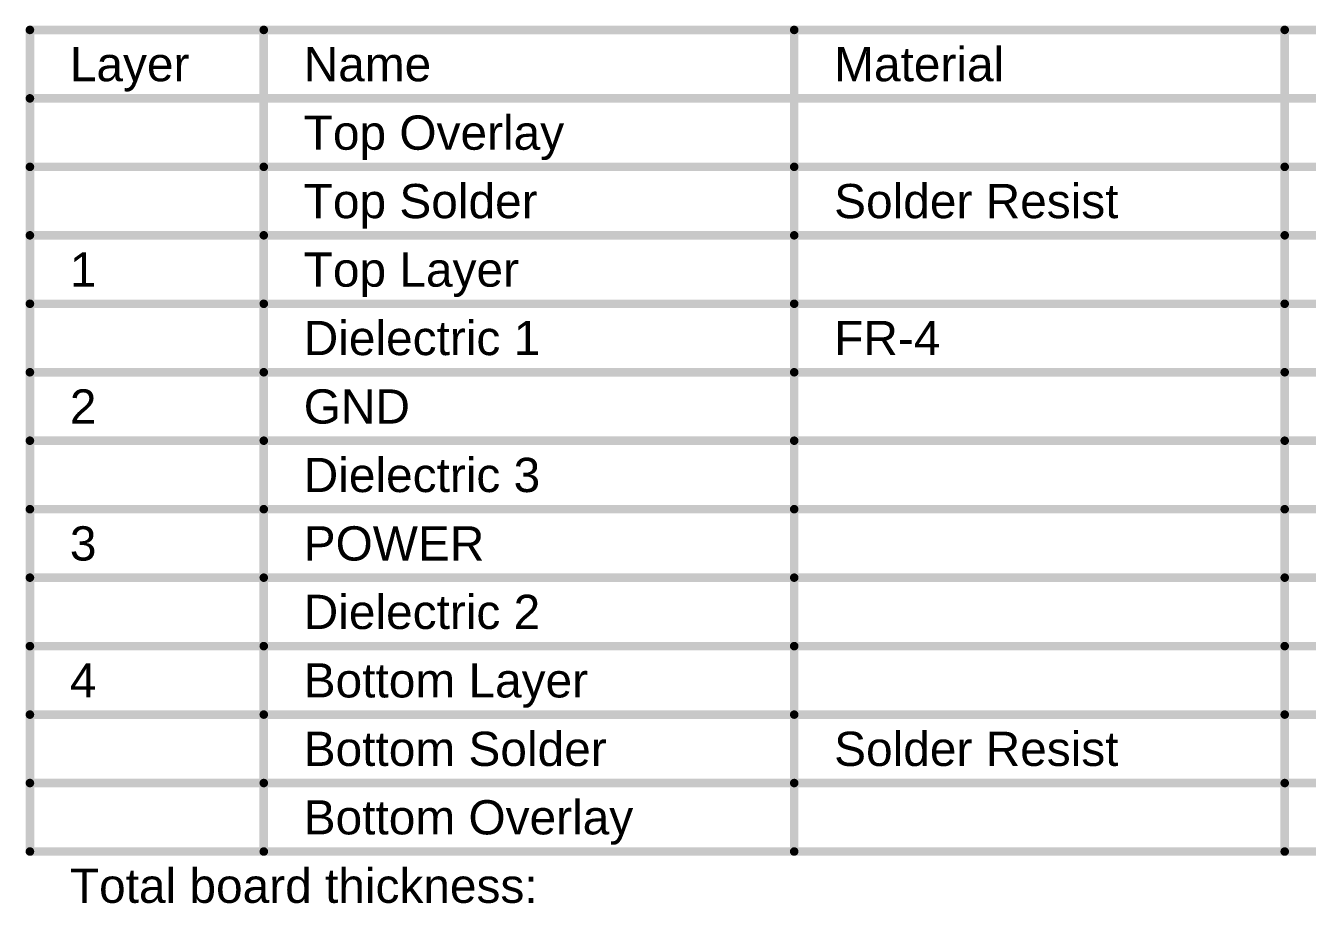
# Model space of a CAD drawing. Header units: inches. Extents: x -13 to 356, y -4 to 120.
# Drawn here: x -13.1 to 43.9, y 80.6 to 119.7 of the extents above; entities that cross this region are included whole.
import ezdxf

# ---------------------------------------------------------------- set-up
doc = ezdxf.new("R2010")
doc.units = ezdxf.units.IN
doc.layers.add('Dimensions', color=6, linetype='Continuous')
doc.styles.add('Arial', font='', dxfattribs={"height": 0.2})
doc.styles.get('Arial').set_extended_font_data('Arial')

msp = doc.modelspace()

# ---------------------------------------------------------------- linework, layer by layer
at = {"layer": 'Dimensions', "const_width": 0.381}
for points in [[(-12.939, 119.507), (102.346, 119.507)], [(-12.939, 82.931), (-12.939, 119.507)], [(-2.528, 82.931), (-2.528, 119.507)], [(21.088, 82.931), (21.088, 119.507)], [(42.926, 82.931), (42.926, 119.507)], [(-12.939, 116.459), (102.346, 116.459)], [(-12.939, 113.411), (-2.528, 113.411)], [(-2.528, 113.411), (21.088, 113.411)], [(21.088, 113.411), (42.926, 113.411)], [(42.926, 113.411), (59.432, 113.411)], [(-12.939, 110.363), (-2.528, 110.363)], [(-2.528, 110.363), (21.088, 110.363)], [(21.088, 110.363), (42.926, 110.363)], [(42.926, 110.363), (59.432, 110.363)], [(-12.939, 107.315), (-2.528, 107.315)], [(-2.528, 107.315), (21.088, 107.315)], [(21.088, 107.315), (42.926, 107.315)], [(42.926, 107.315), (59.432, 107.315)], [(-12.939, 104.267), (-2.528, 104.267)], [(-2.528, 104.267), (21.088, 104.267)], [(21.088, 104.267), (42.926, 104.267)], [(42.926, 104.267), (59.432, 104.267)], [(-12.939, 101.219), (-2.528, 101.219)], [(-2.528, 101.219), (21.088, 101.219)], [(21.088, 101.219), (42.926, 101.219)], [(42.926, 101.219), (59.432, 101.219)], [(-12.939, 98.171), (-2.528, 98.171)], [(-2.528, 98.171), (21.088, 98.171)], [(21.088, 98.171), (42.926, 98.171)], [(42.926, 98.171), (59.432, 98.171)], [(-12.939, 95.123), (-2.528, 95.123)], [(-2.528, 95.123), (21.088, 95.123)], [(21.088, 95.123), (42.926, 95.123)], [(42.926, 95.123), (59.432, 95.123)], [(-12.939, 92.075), (-2.528, 92.075)], [(-2.528, 92.075), (21.088, 92.075)], [(21.088, 92.075), (42.926, 92.075)], [(42.926, 92.075), (59.432, 92.075)], [(-12.939, 89.027), (-2.528, 89.027)], [(-2.528, 89.027), (21.088, 89.027)], [(21.088, 89.027), (42.926, 89.027)], [(42.926, 89.027), (59.432, 89.027)], [(-12.939, 85.979), (-2.528, 85.979)], [(-2.528, 85.979), (21.088, 85.979)], [(21.088, 85.979), (42.926, 85.979)], [(42.926, 85.979), (59.432, 85.979)], [(-12.939, 82.931), (-2.528, 82.931)], [(-2.528, 82.931), (21.088, 82.931)], [(21.088, 82.931), (42.926, 82.931)], [(42.926, 82.931), (59.432, 82.931)]]:
    msp.add_lwpolyline(points, dxfattribs=at)
at = {"layer": 'Dimensions', "const_width": 0.191}
for points in [[(-13.035, 119.507, 1), (-12.844, 119.507, 1)], [(-13.035, 119.507, 1), (-12.844, 119.507, 1)], [(-2.623, 119.507, 1), (-2.432, 119.507, 1)], [(20.993, 119.507, 1), (21.183, 119.507, 1)], [(42.831, 119.507, 1), (43.021, 119.507, 1)], [(-13.035, 116.459, 1), (-12.844, 116.459, 1)], [(-13.035, 113.411, 1), (-12.844, 113.411, 1)], [(-2.623, 113.411, 1), (-2.432, 113.411, 1)], [(-2.623, 113.411, 1), (-2.432, 113.411, 1)], [(20.993, 113.411, 1), (21.183, 113.411, 1)], [(20.993, 113.411, 1), (21.183, 113.411, 1)], [(42.831, 113.411, 1), (43.021, 113.411, 1)], [(42.831, 113.411, 1), (43.021, 113.411, 1)], [(-13.035, 110.363, 1), (-12.844, 110.363, 1)], [(-2.623, 110.363, 1), (-2.432, 110.363, 1)], [(-2.623, 110.363, 1), (-2.432, 110.363, 1)], [(20.993, 110.363, 1), (21.183, 110.363, 1)], [(20.993, 110.363, 1), (21.183, 110.363, 1)], [(42.831, 110.363, 1), (43.021, 110.363, 1)], [(42.831, 110.363, 1), (43.021, 110.363, 1)], [(-13.035, 107.315, 1), (-12.844, 107.315, 1)], [(-2.623, 107.315, 1), (-2.432, 107.315, 1)], [(-2.623, 107.315, 1), (-2.432, 107.315, 1)], [(20.993, 107.315, 1), (21.183, 107.315, 1)], [(20.993, 107.315, 1), (21.183, 107.315, 1)], [(42.831, 107.315, 1), (43.021, 107.315, 1)], [(42.831, 107.315, 1), (43.021, 107.315, 1)], [(-13.035, 104.267, 1), (-12.844, 104.267, 1)], [(-2.623, 104.267, 1), (-2.432, 104.267, 1)], [(-2.623, 104.267, 1), (-2.432, 104.267, 1)], [(20.993, 104.267, 1), (21.183, 104.267, 1)], [(20.993, 104.267, 1), (21.183, 104.267, 1)], [(42.831, 104.267, 1), (43.021, 104.267, 1)], [(42.831, 104.267, 1), (43.021, 104.267, 1)], [(-13.035, 101.219, 1), (-12.844, 101.219, 1)], [(-2.623, 101.219, 1), (-2.432, 101.219, 1)], [(-2.623, 101.219, 1), (-2.432, 101.219, 1)], [(20.993, 101.219, 1), (21.183, 101.219, 1)], [(20.993, 101.219, 1), (21.183, 101.219, 1)], [(42.831, 101.219, 1), (43.021, 101.219, 1)], [(42.831, 101.219, 1), (43.021, 101.219, 1)], [(-13.035, 98.171, 1), (-12.844, 98.171, 1)], [(-2.623, 98.171, 1), (-2.432, 98.171, 1)], [(-2.623, 98.171, 1), (-2.432, 98.171, 1)], [(20.993, 98.171, 1), (21.183, 98.171, 1)], [(20.993, 98.171, 1), (21.183, 98.171, 1)], [(42.831, 98.171, 1), (43.021, 98.171, 1)], [(42.831, 98.171, 1), (43.021, 98.171, 1)], [(-13.035, 95.123, 1), (-12.844, 95.123, 1)], [(-2.623, 95.123, 1), (-2.432, 95.123, 1)], [(-2.623, 95.123, 1), (-2.432, 95.123, 1)], [(20.993, 95.123, 1), (21.183, 95.123, 1)], [(20.993, 95.123, 1), (21.183, 95.123, 1)], [(42.831, 95.123, 1), (43.021, 95.123, 1)], [(42.831, 95.123, 1), (43.021, 95.123, 1)], [(-13.035, 92.075, 1), (-12.844, 92.075, 1)], [(-2.623, 92.075, 1), (-2.432, 92.075, 1)], [(-2.623, 92.075, 1), (-2.432, 92.075, 1)], [(20.993, 92.075, 1), (21.183, 92.075, 1)], [(20.993, 92.075, 1), (21.183, 92.075, 1)], [(42.831, 92.075, 1), (43.021, 92.075, 1)], [(42.831, 92.075, 1), (43.021, 92.075, 1)], [(-13.035, 89.027, 1), (-12.844, 89.027, 1)], [(-2.623, 89.027, 1), (-2.432, 89.027, 1)], [(-2.623, 89.027, 1), (-2.432, 89.027, 1)], [(20.993, 89.027, 1), (21.183, 89.027, 1)], [(20.993, 89.027, 1), (21.183, 89.027, 1)], [(42.831, 89.027, 1), (43.021, 89.027, 1)], [(42.831, 89.027, 1), (43.021, 89.027, 1)], [(-13.035, 85.979, 1), (-12.844, 85.979, 1)], [(-2.623, 85.979, 1), (-2.432, 85.979, 1)], [(-2.623, 85.979, 1), (-2.432, 85.979, 1)], [(20.993, 85.979, 1), (21.183, 85.979, 1)], [(20.993, 85.979, 1), (21.183, 85.979, 1)], [(42.831, 85.979, 1), (43.021, 85.979, 1)], [(42.831, 85.979, 1), (43.021, 85.979, 1)], [(-13.035, 82.931, 1), (-12.844, 82.931, 1)], [(-13.035, 82.931, 1), (-12.844, 82.931, 1)], [(-2.623, 82.931, 1), (-2.432, 82.931, 1)], [(-2.623, 82.931, 1), (-2.432, 82.931, 1)], [(-2.623, 82.931, 1), (-2.432, 82.931, 1)], [(20.993, 82.931, 1), (21.183, 82.931, 1)], [(20.993, 82.931, 1), (21.183, 82.931, 1)], [(20.993, 82.931, 1), (21.183, 82.931, 1)], [(42.831, 82.931, 1), (43.021, 82.931, 1)], [(42.831, 82.931, 1), (43.021, 82.931, 1)], [(42.831, 82.931, 1), (43.021, 82.931, 1)]]:
    msp.add_lwpolyline(points, format="xyb", close=True, dxfattribs=at)

# ---------------------------------------------------------------- texts
at = {"layer": 'Dimensions', "style": 'Arial'}
for s, p in [('Layer', (-11.161, 117.221)), ('Name', (-0.75, 117.221)), ('Material', (22.866, 117.221)), ('Top Overlay', (-0.75, 114.173)), ('Top Solder', (-0.75, 111.125)), ('Solder Resist', (22.866, 111.125)), ('1', (-11.161, 108.077)), ('Top Layer', (-0.75, 108.077)), ('Dielectric 1', (-0.75, 105.029)), ('FR-4', (22.866, 105.029)), ('2', (-11.161, 101.981)), ('GND', (-0.75, 101.981)), ('Dielectric 3', (-0.75, 98.933)), ('3', (-11.161, 95.885)), ('POWER', (-0.75, 95.885)), ('Dielectric 2', (-0.75, 92.837)), ('4', (-11.161, 89.789)), ('Bottom Layer', (-0.75, 89.789)), ('Bottom Solder', (-0.75, 86.741)), ('Solder Resist', (22.866, 86.741)), ('Bottom Overlay', (-0.75, 83.693)), ('Total board thickness:', (-11.161, 80.645))]:
    msp.add_text(s, height=1.524, dxfattribs=at).set_placement(p)

doc.saveas('drawing.dxf')
